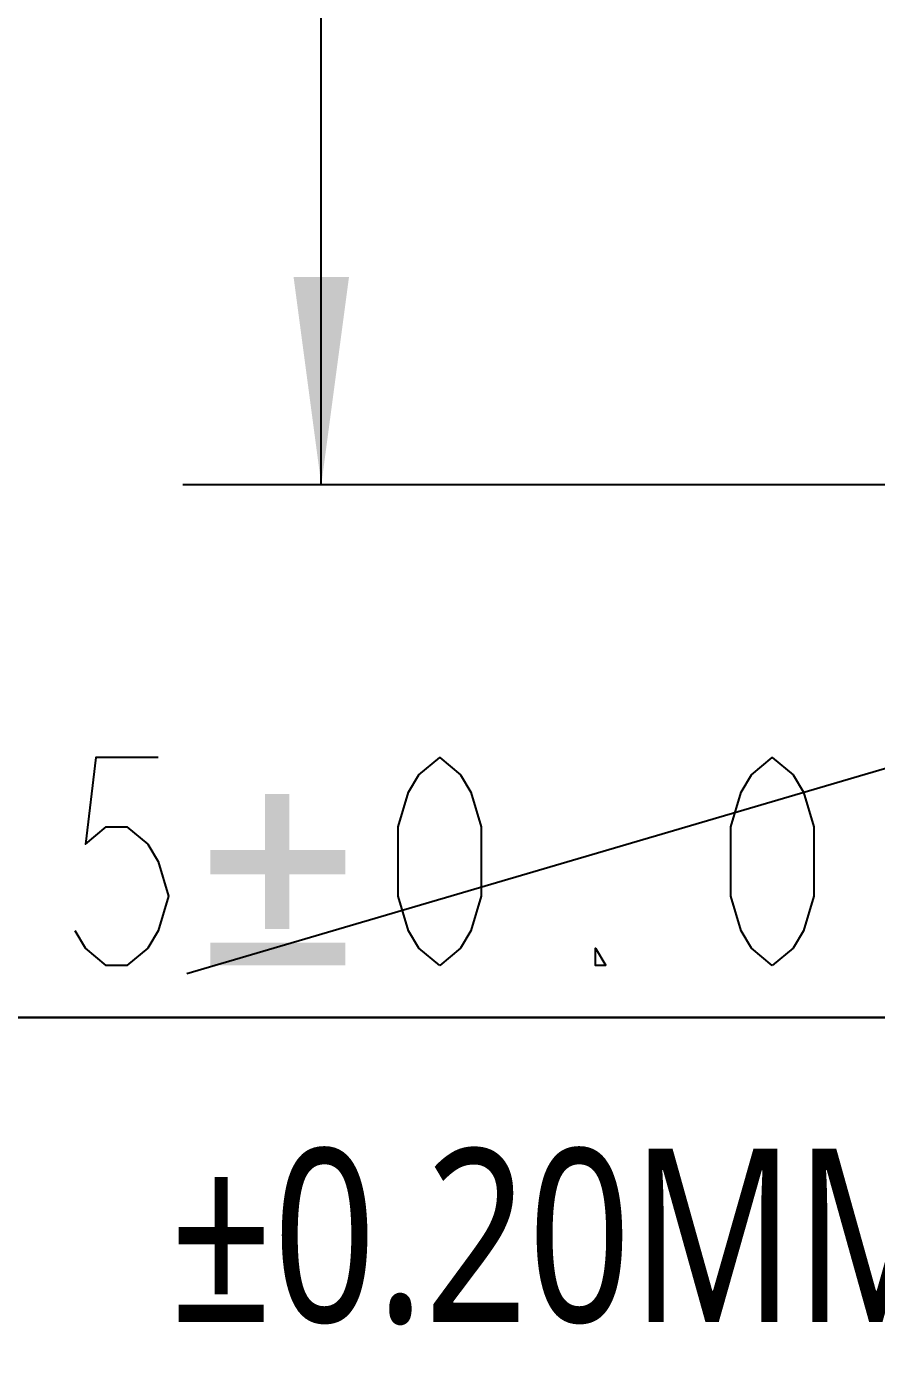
# Model space of a CAD drawing. Header units: millimetres. Extents: x 7 to 507, y -14 to 339.
# Drawn here: x 34.47 to 46.74, y 91.34 to 110.59 of the extents above; entities that cross this region are included whole.
import ezdxf

# ---------------------------------------------------------------- set-up
doc = ezdxf.new("R2010")
doc.units = ezdxf.units.MM
doc.header["$LTSCALE"] = 23.1
doc.layers.get('0').update_dxf_attribs({"linetype": 'CONTINUOUS'})
doc.layers.add('備注', color=1, linetype='CONTINUOUS')
doc.styles.get("Standard").update_dxf_attribs({"font": 'simplex.shx', "width": 0.8})
doc.dimstyles.new('DIMSTYLE_1', dxfattribs={"dimtxt": 3, "dimasz": 3, "dimexe": 2, "dimexo": 0.35, "dimgap": 0.75, "dimtad": 1, "dimdec": 3, "dimzin": 0, "dimdsep": 46, "dimtxsty": 'Standard', "dimcen": 0.09, "dimadec": 3, "dimazin": 0, "dimtp": 0.001, "dimtm": 0.001, "dimtfac": 1, "dimtdec": 3, "dimtofl": 0, "dimtmove": 0, "dimatfit": 3, "dimfxl": 0, "dimtolj": 1, "dimtzin": 0, "dimarcsym": 0})

# ---------------------------------------------------------------- blocks, each defined once
blk = doc.blocks.new('_FILLED')
at = {"color": 0, "linetype": 'ByBlock'}
blk.add_solid([(0, 0), (-1, 0.1333), (-1, -0.1333)], dxfattribs=at)
blk = doc.blocks.new('*D01')
at = {"color": 2}
for p, q in [((37.977, 209.959), (36.727, 209.959)), ((57.718, 209.959), (37.977, 209.959)), ((38.727, 209.959), (38.727, 156.968)), ((38.727, 103.976), (38.727, 156.968)), ((37.977, 103.976), (36.727, 103.976)), ((48.321, 103.976), (37.977, 103.976))]:
    blk.add_line(p, q, dxfattribs=at)
at = {"color": 2, "xscale": 3, "yscale": 3, "zscale": 3}
for p, rotation in [((38.727, 209.959), 90), ((38.727, 103.976), 270)]:
    blk.add_blockref('_FILLED', p, dxfattribs=dict(at, rotation=rotation))
blk = doc.blocks.new('*D1718')
at = {"color": 2}
for p, q in [((53.118, 105.326), (53.118, 97.04)), ((58.768, 104.126), (58.768, 97.04)), ((53.118, 97.04), (53.118, 94.29)), ((58.768, 97.04), (58.768, 94.29)), ((53.118, 96.29), (27.372, 96.29)), ((27.372, 96.29), (55.943, 96.29)), ((63.768, 96.29), (55.943, 96.29)), ((58.768, 96.29), (63.768, 96.29))]:
    blk.add_line(p, q, dxfattribs=at)
at = {"color": 2, "xscale": 3, "yscale": 3, "zscale": 3}
blk.add_blockref('_FILLED', (53.118, 96.29), dxfattribs=at)
at = {"color": 2, "xscale": 3, "yscale": 3, "zscale": 3, "rotation": 180}
blk.add_blockref('_FILLED', (58.768, 96.29), dxfattribs=at)

msp = doc.modelspace()

# ---------------------------------------------------------------- linework, layer by layer
at = {"color": 2}
for points in [[(36.3723, 100.0401), (35.4723, 100.0401), (35.3223, 98.7901), (35.6223, 99.0401), (35.9223, 99.0401), (36.2223, 98.7901), (36.3723, 98.5401), (36.5223, 98.0401), (36.3723, 97.5401), (36.2223, 97.2901), (35.9223, 97.0401), (35.6223, 97.0401), (35.3223, 97.2901), (35.1723, 97.5401)], [(40.436, 97.0401), (40.136, 97.2901), (39.986, 97.5401), (39.836, 98.0401), (39.836, 99.0401), (39.986, 99.5401), (40.136, 99.7901), (40.436, 100.0401), (40.736, 99.7901), (40.886, 99.5401), (41.036, 99.0401), (41.036, 98.0401), (40.886, 97.5401), (40.736, 97.2901), (40.436, 97.0401)], [(45.236, 97.0401), (44.936, 97.2901), (44.786, 97.5401), (44.636, 98.0401), (44.636, 99.0401), (44.786, 99.5401), (44.936, 99.7901), (45.236, 100.0401), (45.536, 99.7901), (45.686, 99.5401), (45.836, 99.0401), (45.836, 98.0401), (45.686, 97.5401), (45.536, 97.2901), (45.236, 97.0401)], [(42.836, 97.0401), (42.686, 97.0401), (42.686, 97.2901), (42.836, 97.0401)]]:
    msp.add_lwpolyline(points, dxfattribs=at)
for points in [[(38.2642, 99.5146), (37.9139, 98.7044), (37.9139, 99.5146)], [(37.9139, 98.7044), (38.2642, 99.5146), (38.2642, 98.7044)], [(38.2642, 98.7044), (39.0744, 98.7044), (37.1255, 98.354)], [(37.9139, 98.7044), (38.2642, 98.7044), (37.1255, 98.354)], [(37.9139, 98.7044), (37.1255, 98.354), (37.1255, 98.7044)], [(37.9139, 98.354), (37.1255, 98.354), (39.0744, 98.7044)], [(38.2642, 98.354), (37.9139, 98.354), (39.0744, 98.7044)], [(38.2642, 98.354), (39.0744, 98.7044), (39.0744, 98.354)], [(38.2642, 98.354), (37.9139, 97.5657), (37.9139, 98.354)], [(37.9139, 97.5657), (38.2642, 98.354), (38.2642, 97.5657)], [(39.0744, 97.3686), (37.1255, 97.0401), (37.1255, 97.3686)], [(37.1255, 97.0401), (39.0744, 97.3686), (39.0744, 97.0401)]]:
    msp.add_solid(points, dxfattribs=at)
at = {"layer": '備注'}
msp.add_line((48.5146, 100.3664), (36.7856, 96.9167), dxfattribs=at)

# ---------------------------------------------------------------- texts
at = {"layer": '備注', "insert": (36.5396, 94.3937), "char_height": 2.5, "width": 29.64466, "attachment_point": 1}
msp.add_mtext('{\\fMicrosoft JhengHei|b0|i0|c136|p0;%%P0.20MM(DFM建議)}', dxfattribs=at)

# ---------------------------------------------------------------- dimensions: what is measured, and where the dimension line sits
at = {"color": 2}
for base, p1, p2, angle, text, picture, middle in [((38.727, 103.9765), (58.0681, 209.9585), (48.6709, 103.9765), 270, '105.98', '*D01', (38.727, 151.2168)), ((53.1181, 96.2901), (58.7681, 104.4765), (53.1181, 105.6765), 180, '5.65{\\fSymbol_ASME;\\W1.0;±}0.02', '*D1718', (27.3723, 96.2901))]:
    dim = msp.add_linear_dim(base=base, p1=p1, p2=p2, angle=angle, text=text, dimstyle='DIMSTYLE_1', dxfattribs=at)
    dim.commit()
    dim.dimension.update_dxf_attribs({"geometry": picture, "text_midpoint": middle, "dimtype": 160})

doc.saveas('drawing.dxf')
